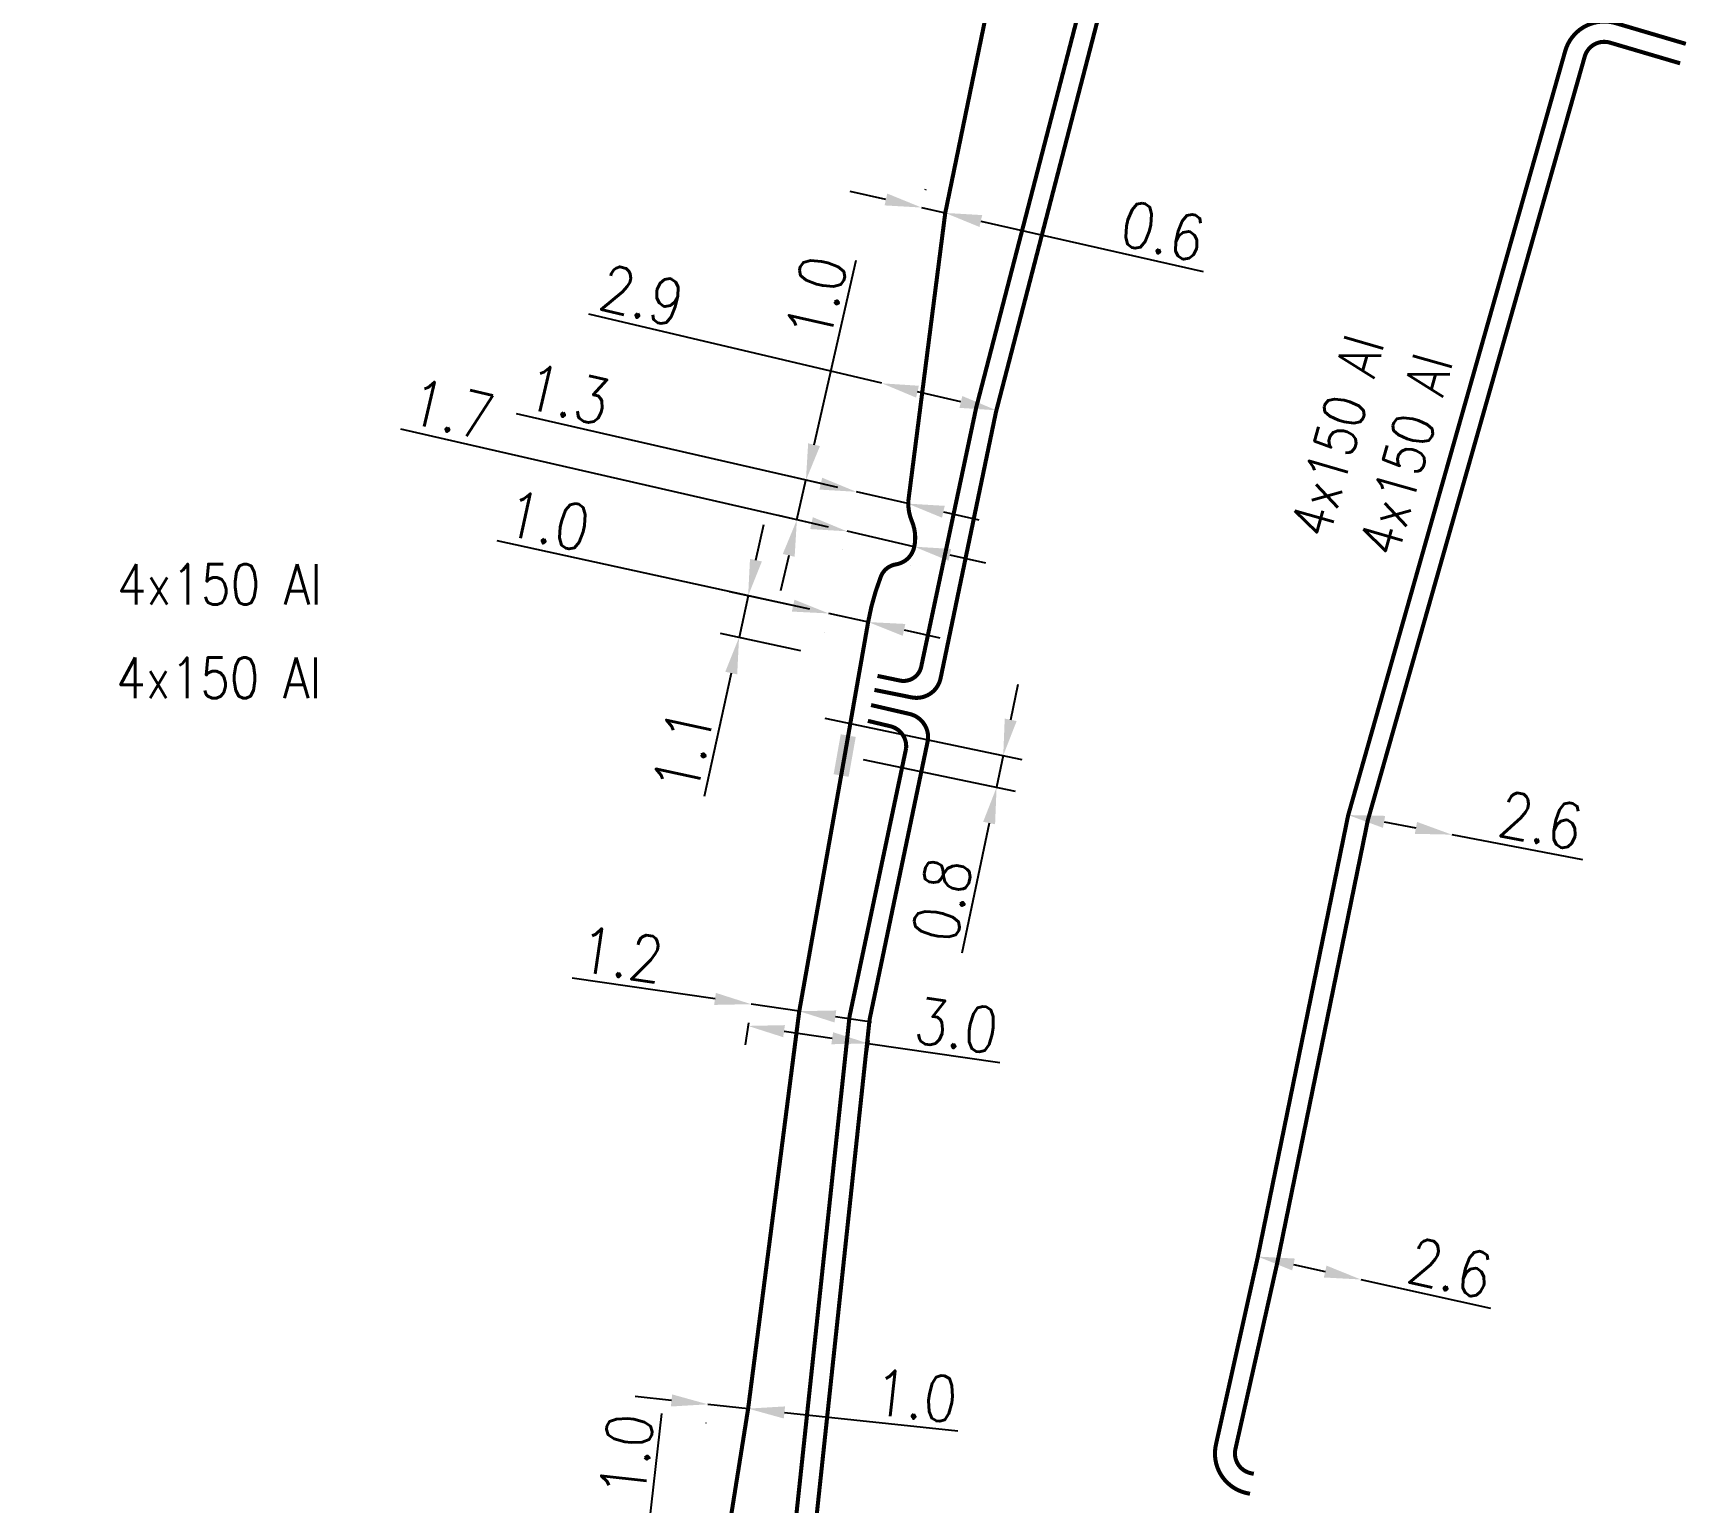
# Model space of a CAD drawing. Header units: millimetres. Extents: x 184994 to 186004, y 128000 to 129009.
# Drawn here: x 185216.34 to 185257.15, y 128393.62 to 128429.86 of the extents above; entities that cross this region are included whole.
import ezdxf
from ezdxf.enums import TextEntityAlignment as Align

# ---------------------------------------------------------------- set-up
doc = ezdxf.new("R2010")
doc.units = ezdxf.units.MM
doc.header["$PDMODE"] = 34
doc.linetypes.add('B_ST_Al', pattern=[2000, 1000, 1000])
doc.layers.get('0').update_dxf_attribs({"linetype": 'CONTINUOUS'})
doc.layers.get('Defpoints').update_dxf_attribs({"linetype": 'CONTINUOUS'})
for name, color, linetype in [('B_100', 3, 'CONTINUOUS'), ('B_110', 1, 'CONTINUOUS'), ('B_300', 7, 'CONTINUOUS')]:
    doc.layers.add(name, color=color, linetype=linetype)
doc.styles.get("Standard").update_dxf_attribs({"font": 'romans.shx', "width": 0.85})
doc.dimstyles.get("Standard").update_dxf_attribs({"dimtxt": 1.5, "dimasz": 1.2, "dimexe": 0.625, "dimexo": 0.625, "dimgap": 0.25, "dimtad": 1, "dimdec": 1, "dimzin": 0, "dimdsep": 46, "dimtxsty": 'Standard', "dimcen": -0.5, "dimadec": 0, "dimazin": 0, "dimtfac": 1, "dimtdec": 1, "dimtmove": 0, "dimatfit": 3, "dimfxl": 0, "dimtolj": 1, "dimtzin": 0, "dimarcsym": 0})

# ---------------------------------------------------------------- blocks, each defined once
blk = doc.blocks.new('*D228')
at = {"layer": 'B_110', "color": 0, "linetype": 'Continuous', "lineweight": -2, "transparency": 16777216}
for p, q in [((185233.984, 128405.45), (185233.906, 128404.914)), ((185234.864, 128405.248), (185236.051, 128405.075)), ((185236.952, 128405.017), (185236.874, 128404.481)), ((185236.942, 128404.945), (185240.186, 128404.472))]:
    blk.add_line(p, q, dxfattribs=at)
at = {"layer": 'B_110', "color": 0, "linetype": 'Continuous', "transparency": 16777216}
for points in [[(185234.885, 128405.397), (185234.842, 128405.1), (185233.973, 128405.378)], [(185236.073, 128405.223), (185236.03, 128404.926), (185236.942, 128404.945)]]:
    blk.add_solid(points, dxfattribs=at)
at = {"layer": 'Defpoints', "color": 0, "linetype": 'Continuous', "transparency": 16777216}
for p in [(185234.051, 128405.914), (185233.973, 128405.378), (185237.02, 128405.481)]:
    blk.add_point(p, dxfattribs=at)
at = {"layer": 'B_110', "color": 0, "linetype": 'Continuous', "transparency": 16777216, "insert": (185239.118, 128405.386), "char_height": 1.125, "attachment_point": 5, "rotation": 351.7012}
blk.add_mtext('\\A1;3.0', dxfattribs=at)
blk = doc.blocks.new('*D229')
at = {"layer": 'B_100', "color": 0, "linetype": 'Continuous', "lineweight": -2, "transparency": 16777216}
for p, q in [((185237.278, 128421.222), (185230.053, 128422.925)), ((185239.225, 128420.763), (185238.154, 128421.016))]:
    blk.add_line(p, q, dxfattribs=at)
at = {"layer": 'B_100', "color": 0, "linetype": 'Continuous', "transparency": 16777216}
for points in [[(185238.189, 128421.162), (185238.12, 128420.87), (185237.278, 128421.222)], [(185239.259, 128420.909), (185239.19, 128420.617), (185240.101, 128420.557)]]:
    blk.add_solid(points, dxfattribs=at)
at = {"layer": 'Defpoints', "color": 0, "linetype": 'Continuous', "transparency": 16777216}
for p in [(185237.278, 128421.222), (185237.278, 128421.222), (185240.101, 128420.557)]:
    blk.add_point(p, dxfattribs=at)
at = {"layer": 'B_100', "color": 0, "linetype": 'Continuous', "transparency": 16777216, "insert": (185231.361, 128423.387), "char_height": 1.125, "attachment_point": 5, "rotation": 346.739}
blk.add_mtext('\\A1;2.9', dxfattribs=at)
blk = doc.blocks.new('*D235')
at = {"layer": 'B_100', "color": 0, "linetype": 'Continuous', "lineweight": -2, "transparency": 16777216}
for p, q in [((185247.428, 128399.495), (185248.208, 128399.322)), ((185249.087, 128399.126), (185252.287, 128398.415))]:
    blk.add_line(p, q, dxfattribs=at)
at = {"layer": 'B_100', "color": 0, "linetype": 'Continuous', "transparency": 16777216}
for points in [[(185247.46, 128399.642), (185247.395, 128399.349), (185246.549, 128399.69)], [(185248.241, 128399.468), (185248.176, 128399.175), (185249.087, 128399.126)]]:
    blk.add_solid(points, dxfattribs=at)
at = {"layer": 'Defpoints', "color": 0, "linetype": 'Continuous', "transparency": 16777216}
for p in [(185246.549, 128399.69), (185249.087, 128399.126), (185249.087, 128399.126)]:
    blk.add_point(p, dxfattribs=at)
at = {"layer": 'B_100', "color": 0, "linetype": 'Continuous', "transparency": 16777216, "insert": (185251.289, 128399.405), "char_height": 1.125, "attachment_point": 5, "rotation": 347.4664}
blk.add_mtext('\\A1;2.6', dxfattribs=at)
blk = doc.blocks.new('*D236')
at = {"layer": 'B_100', "color": 0, "linetype": 'Continuous', "lineweight": -2, "transparency": 16777216}
for p, q in [((185249.66, 128410.41), (185250.447, 128410.261)), ((185251.331, 128410.094), (185254.552, 128409.484))]:
    blk.add_line(p, q, dxfattribs=at)
at = {"layer": 'B_100', "color": 0, "linetype": 'Continuous', "transparency": 16777216}
for points in [[(185249.688, 128410.557), (185249.633, 128410.262), (185248.776, 128410.577)], [(185250.474, 128410.408), (185250.419, 128410.114), (185251.331, 128410.094)]]:
    blk.add_solid(points, dxfattribs=at)
at = {"layer": 'Defpoints', "color": 0, "linetype": 'Continuous', "transparency": 16777216}
for p in [(185248.776, 128410.577), (185251.331, 128410.094), (185251.331, 128410.094)]:
    blk.add_point(p, dxfattribs=at)
at = {"layer": 'B_100', "color": 0, "linetype": 'Continuous', "transparency": 16777216, "insert": (185253.523, 128410.442), "char_height": 1.125, "attachment_point": 5, "rotation": 349.2826}
blk.add_mtext('\\A1;2.6', dxfattribs=at)
blk = doc.blocks.new('*D325')
at = {"layer": 'B_100', "color": 0, "linetype": 'Continuous', "lineweight": -2, "transparency": 16777216}
for p, q in [((185232.089, 128396.143), (185231.194, 128396.238)), ((185232.984, 128396.048), (185233.978, 128395.942)), ((185232.935, 128395.591), (185232.934, 128395.582)), ((185234.873, 128395.847), (185239.147, 128395.393)), ((185233.929, 128395.485), (185233.928, 128395.476))]:
    blk.add_line(p, q, dxfattribs=at)
at = {"layer": 'B_100', "color": 0, "linetype": 'Continuous', "transparency": 16777216}
for points in [[(185232.105, 128396.292), (185232.073, 128395.994), (185232.984, 128396.048)], [(185234.889, 128395.996), (185234.857, 128395.698), (185233.978, 128395.942)]]:
    blk.add_solid(points, dxfattribs=at)
at = {"layer": 'Defpoints', "color": 0, "linetype": 'Continuous', "transparency": 16777216}
for p in [(185232.984, 128396.048), (185232.985, 128396.057), (185233.979, 128395.951)]:
    blk.add_point(p, dxfattribs=at)
at = {"layer": 'B_100', "color": 0, "linetype": 'Continuous', "transparency": 16777216, "insert": (185238.112, 128396.257), "char_height": 1.125, "attachment_point": 5, "rotation": 353.9314}
blk.add_mtext('\\A1;1.0', dxfattribs=at)
blk = doc.blocks.new('*D326')
at = {"layer": 'B_100', "color": 0, "linetype": 'Continuous', "lineweight": -2, "transparency": 16777216}
for p, q in [((185233.161, 128406.044), (185229.638, 128406.558)), ((185235.239, 128405.741), (185234.051, 128405.914)), ((185236.129, 128405.611), (185237.02, 128405.481))]:
    blk.add_line(p, q, dxfattribs=at)
at = {"layer": 'B_100', "color": 0, "linetype": 'Continuous', "transparency": 16777216}
for points in [[(185233.183, 128406.192), (185233.139, 128405.896), (185234.051, 128405.914)], [(185236.151, 128405.759), (185236.108, 128405.463), (185235.239, 128405.741)]]:
    blk.add_solid(points, dxfattribs=at)
at = {"layer": 'Defpoints', "color": 0, "linetype": 'Continuous', "transparency": 16777216}
for p in [(185234.051, 128405.914), (185234.051, 128405.914), (185235.239, 128405.741)]:
    blk.add_point(p, dxfattribs=at)
at = {"layer": 'B_100', "color": 0, "linetype": 'Continuous', "transparency": 16777216, "insert": (185230.855, 128407.138), "char_height": 1.125, "attachment_point": 5, "rotation": 351.7012}
blk.add_mtext('\\A1;1.2', dxfattribs=at)
blk = doc.blocks.new('*D327')
at = {"layer": 'B_100', "color": 0, "linetype": 'Continuous', "lineweight": -2, "transparency": 16777216}
for p, q in [((185234.17, 128416.862), (185234.362, 128417.741)), ((185235.502, 128415.65), (185233.52, 128416.083)), ((185233.978, 128415.983), (185233.754, 128414.957)), ((185235.278, 128414.624), (185233.296, 128415.057)), ((185233.562, 128414.078), (185232.897, 128411.036))]:
    blk.add_line(p, q, dxfattribs=at)
at = {"layer": 'B_100', "color": 0, "linetype": 'Continuous', "transparency": 16777216}
for points in [[(185234.024, 128416.894), (185234.317, 128416.83), (185233.978, 128415.983)], [(185233.415, 128414.11), (185233.708, 128414.046), (185233.754, 128414.957)]]:
    blk.add_solid(points, dxfattribs=at)
at = {"layer": 'Defpoints', "color": 0, "linetype": 'Continuous', "transparency": 16777216}
for p in [(185235.96, 128415.55), (185233.754, 128414.957), (185235.736, 128414.524)]:
    blk.add_point(p, dxfattribs=at)
at = {"layer": 'B_100', "color": 0, "linetype": 'Continuous', "transparency": 16777216, "insert": (185232.374, 128412.157), "char_height": 1.125, "attachment_point": 5, "rotation": 77.6709}
blk.add_mtext('\\A1;1.1', dxfattribs=at)
blk = doc.blocks.new('*D328')
at = {"layer": 'B_100', "color": 0, "linetype": 'Continuous', "lineweight": -2, "transparency": 16777216}
for p, q in [((185235.088, 128415.74), (185227.788, 128417.336)), ((185236.944, 128415.335), (185235.967, 128415.548)), ((185235.867, 128415.09), (185235.867, 128415.09)), ((185236.844, 128414.877), (185236.844, 128414.877)), ((185237.823, 128415.142), (185238.703, 128414.95))]:
    blk.add_line(p, q, dxfattribs=at)
at = {"layer": 'B_100', "color": 0, "linetype": 'Continuous', "transparency": 16777216}
for points in [[(185235.12, 128415.887), (185235.056, 128415.594), (185235.967, 128415.548)], [(185237.855, 128415.289), (185237.791, 128414.996), (185236.944, 128415.335)]]:
    blk.add_solid(points, dxfattribs=at)
at = {"layer": 'Defpoints', "color": 0, "linetype": 'Continuous', "transparency": 16777216}
for p in [(185235.967, 128415.548), (185235.967, 128415.548), (185236.944, 128415.335)]:
    blk.add_point(p, dxfattribs=at)
at = {"layer": 'B_100', "color": 0, "linetype": 'Continuous', "transparency": 16777216, "insert": (185229.043, 128417.829), "char_height": 1.125, "attachment_point": 5, "rotation": 347.6717}
blk.add_mtext('\\A1;1.0', dxfattribs=at)
blk = doc.blocks.new('*D329')
at = {"layer": 'B_100', "color": 0, "linetype": 'Continuous', "lineweight": -2, "transparency": 16777216}
for p, q in [((185235.541, 128417.774), (185225.416, 128420.095)), ((185238.075, 128417.194), (185236.418, 128417.573)), ((185236.313, 128417.116), (185236.313, 128417.116)), ((185238.953, 128416.993), (185239.83, 128416.792)), ((185237.971, 128416.737), (185237.971, 128416.737))]:
    blk.add_line(p, q, dxfattribs=at)
at = {"layer": 'B_100', "color": 0, "linetype": 'Continuous', "transparency": 16777216}
for points in [[(185235.574, 128417.921), (185235.507, 128417.628), (185236.418, 128417.573)], [(185238.986, 128417.139), (185238.919, 128416.846), (185238.075, 128417.194)]]:
    blk.add_solid(points, dxfattribs=at)
at = {"layer": 'Defpoints', "color": 0, "linetype": 'Continuous', "transparency": 16777216}
for p in [(185236.418, 128417.573), (185236.418, 128417.573), (185238.075, 128417.194)]:
    blk.add_point(p, dxfattribs=at)
at = {"layer": 'B_100', "color": 0, "linetype": 'Continuous', "transparency": 16777216, "insert": (185226.676, 128420.575), "char_height": 1.125, "attachment_point": 5, "rotation": 347.0925}
blk.add_mtext('\\A1;1.7', dxfattribs=at)
blk = doc.blocks.new('*D330')
at = {"layer": 'B_100', "color": 0, "linetype": 'Continuous', "lineweight": -2, "transparency": 16777216}
for p, q in [((185235.77, 128418.748), (185228.269, 128420.467)), ((185237.915, 128418.256), (185236.648, 128418.547)), ((185238.792, 128418.055), (185239.669, 128417.854))]:
    blk.add_line(p, q, dxfattribs=at)
at = {"layer": 'B_100', "color": 0, "linetype": 'Continuous', "transparency": 16777216}
for points in [[(185235.804, 128418.894), (185235.737, 128418.602), (185236.648, 128418.547)], [(185238.826, 128418.201), (185238.759, 128417.909), (185237.915, 128418.256)]]:
    blk.add_solid(points, dxfattribs=at)
at = {"layer": 'Defpoints', "color": 0, "linetype": 'Continuous', "transparency": 16777216}
for p in [(185236.648, 128418.547), (185236.648, 128418.547), (185237.915, 128418.256)]:
    blk.add_point(p, dxfattribs=at)
at = {"layer": 'B_100', "color": 0, "linetype": 'Continuous', "transparency": 16777216, "insert": (185229.529, 128420.948), "char_height": 1.125, "attachment_point": 5, "rotation": 347.0925}
blk.add_mtext('\\A1;1.3', dxfattribs=at)
blk = doc.blocks.new('*D331')
at = {"layer": 'B_100', "color": 0, "linetype": 'Continuous', "lineweight": -2, "transparency": 16777216}
for p, q in [((185237.376, 128425.755), (185236.498, 128425.954)), ((185238.352, 128425.986), (185238.358, 128426.013)), ((185238.937, 128425.853), (185238.943, 128425.88)), ((185238.254, 128425.556), (185238.839, 128425.423)), ((185239.717, 128425.223), (185245.201, 128423.978))]:
    blk.add_line(p, q, dxfattribs=at)
at = {"layer": 'B_100', "color": 0, "linetype": 'Continuous', "transparency": 16777216}
for points in [[(185237.409, 128425.901), (185237.343, 128425.609), (185238.254, 128425.556)], [(185239.75, 128425.37), (185239.683, 128425.077), (185238.839, 128425.423)]]:
    blk.add_solid(points, dxfattribs=at)
at = {"layer": 'Defpoints', "color": 0, "linetype": 'Continuous', "transparency": 16777216}
for p in [(185238.248, 128425.529), (185238.254, 128425.556), (185238.833, 128425.396)]:
    blk.add_point(p, dxfattribs=at)
at = {"layer": 'B_100', "color": 0, "linetype": 'Continuous', "transparency": 16777216, "insert": (185244.207, 128424.973), "char_height": 1.125, "attachment_point": 5, "rotation": 347.2035}
blk.add_mtext('\\A1;0.6', dxfattribs=at)
blk = doc.blocks.new('*D23')
at = {"layer": 'B_100', "color": 0, "linetype": 'Continuous', "lineweight": -2, "transparency": 16777216}
for p, q in [((185235.604, 128419.709), (185236.646, 128424.257)), ((185236.191, 128418.651), (185234.946, 128418.937)), ((185235.18, 128417.857), (185235.403, 128418.832)), ((185235.961, 128417.678), (185234.723, 128417.962)), ((185234.979, 128416.98), (185234.777, 128416.103))]:
    blk.add_line(p, q, dxfattribs=at)
at = {"layer": 'B_100', "color": 0, "linetype": 'Continuous', "transparency": 16777216}
for points in [[(185235.458, 128419.743), (185235.75, 128419.676), (185235.403, 128418.832)], [(185234.832, 128417.013), (185235.125, 128416.946), (185235.18, 128417.857)]]:
    blk.add_solid(points, dxfattribs=at)
at = {"layer": 'Defpoints', "color": 0, "linetype": 'Continuous', "transparency": 16777216}
for p in [(185236.648, 128418.547), (185235.18, 128417.857), (185236.418, 128417.573)]:
    blk.add_point(p, dxfattribs=at)
at = {"layer": 'B_100', "color": 0, "linetype": 'Continuous', "transparency": 16777216, "insert": (185235.665, 128423.331), "char_height": 1.125, "attachment_point": 5, "rotation": 77.0925}
blk.add_mtext('\\A1;1.0', dxfattribs=at)
blk = doc.blocks.new('*D24')
at = {"layer": 'B_100', "color": 0, "linetype": 'Continuous', "lineweight": -2, "transparency": 16777216}
for p, q in [((185240.453, 128412.926), (185240.637, 128413.807)), ((185235.873, 128412.963), (185240.728, 128411.949)), ((185236.818, 128411.948), (185240.564, 128411.166)), ((185240.269, 128412.045), (185240.105, 128411.261)), ((185239.921, 128410.381), (185239.251, 128407.171))]:
    blk.add_line(p, q, dxfattribs=at)
at = {"layer": 'B_100', "color": 0, "linetype": 'Continuous', "transparency": 16777216}
for points in [[(185240.306, 128412.956), (185240.6, 128412.895), (185240.269, 128412.045)], [(185239.774, 128410.411), (185240.068, 128410.35), (185240.105, 128411.261)]]:
    blk.add_solid(points, dxfattribs=at)
at = {"layer": 'Defpoints', "color": 0, "linetype": 'Continuous', "transparency": 16777216}
for p in [(185235.414, 128413.059), (185236.359, 128412.044), (185240.269, 128412.045)]:
    blk.add_point(p, dxfattribs=at)
at = {"layer": 'B_100', "color": 0, "linetype": 'Continuous', "transparency": 16777216, "insert": (185238.76, 128408.489), "char_height": 1.125, "attachment_point": 5, "rotation": 78.1993}
blk.add_mtext('\\A1;0.8', dxfattribs=at)
blk = doc.blocks.new('*D27')
at = {"layer": 'B_100', "color": 0, "linetype": 'Continuous', "lineweight": -2, "transparency": 16777216}
for p, q in [((185231.495, 128392.698), (185231.852, 128395.82)), ((185232.019, 128391.732), (185230.927, 128391.857)), ((185231.279, 128390.81), (185231.393, 128391.804)), ((185231.905, 128390.739), (185230.814, 128390.864)), ((185231.177, 128389.916), (185231.075, 128389.022))]:
    blk.add_line(p, q, dxfattribs=at)
at = {"layer": 'B_100', "color": 0, "linetype": 'Continuous', "transparency": 16777216}
for points in [[(185231.346, 128392.715), (185231.644, 128392.681), (185231.393, 128391.804)], [(185231.028, 128389.933), (185231.326, 128389.899), (185231.279, 128390.81)]]:
    blk.add_solid(points, dxfattribs=at)
at = {"layer": 'Defpoints', "color": 0, "linetype": 'Continuous', "transparency": 16777216}
for p in [(185232.485, 128391.679), (185231.279, 128390.81), (185232.371, 128390.686)]:
    blk.add_point(p, dxfattribs=at)
at = {"layer": 'B_100', "color": 0, "linetype": 'Continuous', "transparency": 16777216, "insert": (185230.979, 128394.791), "char_height": 1.125, "attachment_point": 5, "rotation": 83.485}
blk.add_mtext('\\A1;1.0', dxfattribs=at)
blk = doc.blocks.new('B_300_03')
at = {"color": 0, "linetype": 'Continuous'}
blk.add_solid([(-0.5, 0.188), (-0.5, -0.188), (0.5, 0.188), (0.5, -0.188)], dxfattribs=at)
at = {"color": 0, "linetype": 'Continuous', "width": 0.75, "flags": 3}
for tag, p in [('DEF_LEG', (0, -4.25)), ('DEF_COUP', (-0.003, -6.252)), ('DEF_TYPE', (0, -8.25))]:
    blk.add_attdef(tag, text='', height=1.2, dxfattribs=at).set_placement(p, align=Align.MIDDLE)

msp = doc.modelspace()

# ---------------------------------------------------------------- linework, layer by layer
at = {"layer": 'B_100', "linetype": 'B_ST_Al', "const_width": 0.1, "flags": 128}
for points in [[(185216.394, 128441.035, -0.316647), (185216.92, 128441.27), (185240.62, 128436.655, -0.416254), (185241.014, 128436.065), (185240.102, 128431.551), (185238.839, 128425.423), (185237.926, 128418.304, 0.106633), (185238.015, 128417.825, -0.154746), (185238.072, 128417.181, -0.307828), (185237.623, 128416.758, 0.267252), (185237.25, 128416.455, 0.048291), (185236.936, 128415.329), (185236.359, 128412.044)], [(185217.153, 128441.225), (185243.03, 128436.185, -0.42742), (185243.421, 128435.577), (185242.601, 128432.186), (185239.604, 128420.632), (185238.252, 128414.263, -0.433274), (185237.716, 128413.894), (185237.168, 128414.008)], [(185256.962, 128429.112), (185255.232, 128429.622, 0.417082), (185254.609, 128429.279), (185249.259, 128410.444), (185247.03, 128399.551), (185245.995, 128394.946, 0.424577), (185246.39, 128394.345), (185246.448, 128394.334)], [(185236.931, 128412.899), (185237.484, 128412.767, -0.37322), (185237.874, 128412.223), (185236.479, 128405.614), (185234.865, 128390.497), (185233.937, 128385.979, -0.381574), (185233.403, 128385.582), (185233.281, 128385.593)], [(185236.359, 128412.044), (185235.239, 128405.741), (185233.978, 128395.942), (185233.283, 128391.577, 0.118032), (185233.55, 128390.433, -0.146435), (185233.733, 128389.389), (185233.331, 128385.991), (185233.286, 128385.551)]]:
    msp.add_lwpolyline(points, format="xyb", dxfattribs=at)
at = {"layer": 'B_110', "linetype": 'B_ST_Al', "const_width": 0.1, "flags": 128}
for points in [[(185227.395, 128440.758), (185243.327, 128437.458, -0.423895), (185244.096, 128436.244), (185243.086, 128432.064), (185240.091, 128420.519), (185238.721, 128413.934, -0.404576), (185238.01, 128413.478), (185237.093, 128413.662)], [(185257.103, 128429.592), (185255.373, 128430.102, 0.417082), (185254.128, 128429.416), (185248.773, 128410.562), (185246.541, 128399.656), (185245.514, 128395.052, 0.424093), (185246.305, 128393.852), (185246.355, 128393.842)], [(185237.01, 128413.289), (185237.958, 128413.07, -0.375108), (185238.414, 128412.438), (185236.973, 128405.536), (185235.359, 128390.418), (185234.442, 128385.88, -0.382424), (185233.372, 128385.083), (185233.236, 128385.095)]]:
    msp.add_lwpolyline(points, format="xyb", dxfattribs=at)

# ---------------------------------------------------------------- block references
at = {"layer": 'B_300', "rotation": 259.9200101406444}
msp.add_blockref('B_300_03', (185236.359, 128412.044), dxfattribs=at)

# ---------------------------------------------------------------- texts
at = {"layer": 'B_100', "width": 0.85}
msp.add_text('4x150 Al', height=1, rotation=74.1444, dxfattribs=at).set_placement((185249.985, 128416.894))
at = {"layer": 'B_100', "linetype": 'B_ST_Al', "width": 0.85}
msp.add_text('4x150 Al', height=1, dxfattribs=at).set_placement((185220.941, 128416.266), align=Align.MIDDLE)
at = {"layer": 'B_110', "linetype": 'B_ST_Al', "width": 0.85}
msp.add_text('4x150 Al', height=1, rotation=74.1444, dxfattribs=at).set_placement((185248.292, 128417.353))
msp.add_text('4x150 Al', height=1, dxfattribs=at).set_placement((185220.923, 128413.958), align=Align.MIDDLE)

# ---------------------------------------------------------------- dimensions: what is measured, and where the dimension line sits
at = {"layer": 'B_100', "linetype": 'Continuous'}
for base, p1, p2, angle, picture, middle, dimtype in [((185238.254, 128425.556), (185238.833, 128425.396), (185238.248, 128425.529), 167.2035, '*D331', (185244.041, 128424.241), 161), ((185237.278, 128421.222), (185240.101, 128420.557), (185237.278, 128421.222), 166.739, '*D229', (185231.189, 128422.657), 161), ((185235.18, 128417.857), (185236.648, 128418.547), (185236.418, 128417.573), 77.0925, '*D23', (185236.396, 128423.164), 160), ((185236.648, 128418.547), (185237.915, 128418.256), (185236.648, 128418.547), 167.0925, '*D330', (185229.361, 128420.217), 161), ((185236.418, 128417.573), (185238.075, 128417.194), (185236.418, 128417.573), 167.0925, '*D329', (185226.509, 128419.844), 161), ((185235.967, 128415.548), (185236.944, 128415.335), (185235.967, 128415.548), 167.6717, '*D328', (185228.883, 128417.096), 161), ((185233.7537, 128414.9571), (185235.9603, 128415.5496), (185235.7361, 128414.5239), 257.6709, '*D327', (185233.1068, 128411.9972), 161), ((185240.269, 128412.045), (185236.359, 128412.044), (185235.414, 128413.059), 258.1993, '*D24', (185239.494, 128408.335), 160), ((185251.331, 128410.094), (185248.776, 128410.577), (185251.331, 128410.094), 349.2826, '*D236', (185253.384, 128409.705), 161), ((185234.051, 128405.914), (185235.239, 128405.741), (185234.051, 128405.914), 171.7012, '*D326', (185230.747, 128406.396), 161), ((185249.087, 128399.126), (185246.549, 128399.69), (185249.087, 128399.126), 347.4664, '*D235', (185251.127, 128398.673), 161), ((185232.984, 128396.048), (185233.979, 128395.951), (185232.985, 128396.057), 173.9314, '*D325', (185238.033, 128395.511), 161), ((185231.279, 128390.81), (185232.485, 128391.679), (185232.371, 128390.686), 83.485, '*D27', (185231.724, 128394.706), 160)]:
    dim = msp.add_linear_dim(base=base, p1=p1, p2=p2, angle=angle, dimstyle='Standard', override={"dimscale": 0.75}, dxfattribs=at)
    dim.commit()
    dim.dimension.update_dxf_attribs({"geometry": picture, "text_midpoint": middle, "dimtype": dimtype})
at = {"layer": 'B_110', "linetype": 'Continuous'}
dim = msp.add_linear_dim(base=(185233.973, 128405.378), p1=(185237.02, 128405.481), p2=(185234.051, 128405.914), angle=171.7012, dimstyle='Standard', override={"dimscale": 0.75}, dxfattribs=at)
dim.commit()
dim.dimension.update_dxf_attribs({"geometry": '*D228', "text_midpoint": (185239.009, 128404.643), "dimtype": 161})

doc.saveas('drawing.dxf')
